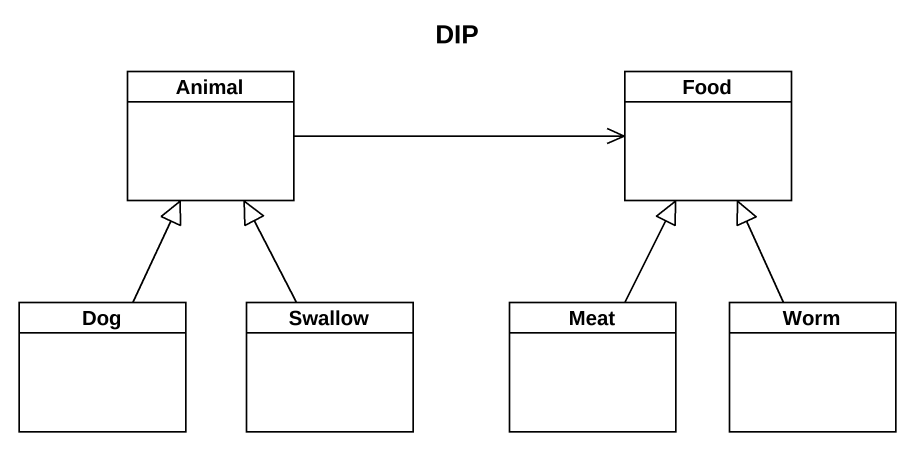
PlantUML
@startuml
title DIP
hide circle
hide empty members
class Animal
class Food
class Dog
class Swallow
class Meat
class Worm
Animal -right-> Food
Dog -up-|> Animal
Swallow -up-|> Animal
Meat -up-|> Food
Worm -up-|> Food
@enduml
